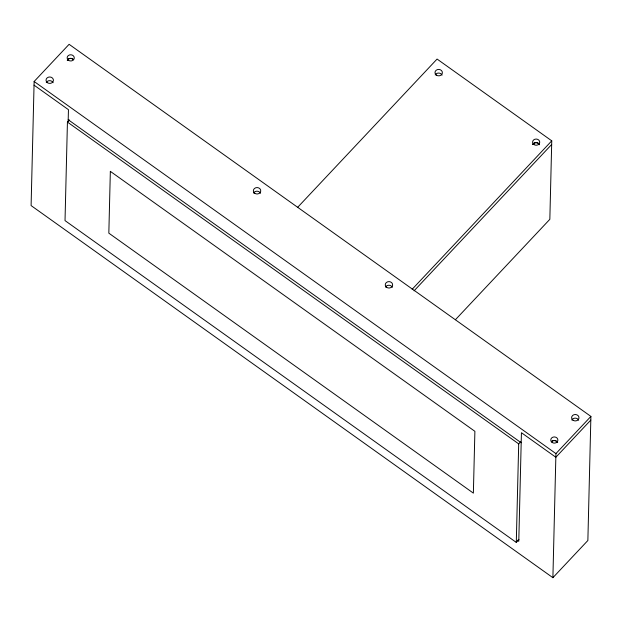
<?xml version="1.0" encoding="UTF-8"?>
<svg xmlns="http://www.w3.org/2000/svg" width="622" height="622" viewBox="0 0 622 622"><rect width="100%" height="100%" fill="white"/><g stroke="black" fill="none" stroke-linecap="round" stroke-linejoin="round"><path stroke-width="0.93" d="M34.132 81.498L31.1 205.587L552.896 577.69L587.868 540.502L590.9 416.413L69.104 44.31L34.132 81.498L555.928 453.601L552.896 577.69M69.415 119.953L67.433 122.067L65.022 220.608L516.291 542.415L518.935 539.601M68.163 121.313L68.451 109.682L34.047 85.152M516.291 542.415L518.701 443.875L520.684 441.76M297.471 207.523L437.079 59.059L551.753 140.836L549.84 219.309L455.444 319.692M412.153 289.3L551.753 140.836M414.058 290.832L551.667 144.491M555.928 453.601L590.9 416.413M590.814 420.06L555.843 457.248L521.438 432.718L518.779 541.296L517.201 540.168M68.202 119.719L521.189 442.755M67.433 122.067L518.701 443.875M539.523 144.669L539.064 143.931A3.693 3.211 1.4 0 0 532.696 144.459M53.088 82.718L52.629 81.98A3.693 3.211 1.4 0 0 46.269 82.508M385.484 287.139A3.693 3.211 1.4 0 1 388.968 285.257A3.693 3.211 1.4 0 1 392.311 287.348M551.465 441.706A3.569 3.102 1.4 0 1 557.569 442.592M571.843 420.037A3.693 3.211 1.4 0 1 575.319 418.155A3.693 3.211 1.4 0 1 578.67 420.239M253.605 193.092A3.693 3.211 1.4 0 1 257.08 191.211A3.693 3.211 1.4 0 1 260.431 193.302M67.363 60.241A3.569 3.102 1.4 0 1 73.513 59.728M435.221 74.951A3.693 3.211 1.4 0 1 436.426 73.66L437.274 73.272A3.693 3.211 1.4 0 1 442.048 75.153M532.813 144.506A3.569 3.102 1.4 0 1 536.172 142.695A3.569 3.102 1.4 0 1 539.406 144.708M551.364 441.636A3.693 3.211 1.4 0 1 552.064 441.06L552.919 440.671A3.693 3.211 1.4 0 1 557.685 442.553M67.246 60.194A3.693 3.211 1.4 0 1 73.614 59.665M110.343 171.361L108.834 233.164L473.373 493.129L474.889 431.318L110.343 171.361M552.072 442.429A3.569 3.102 1.4 0 0 557.848 440.539A3.569 3.102 1.4 0 0 553.051 437.126A3.569 3.102 1.4 0 0 552.072 442.429M386.62 287.302A3.693 3.211 1.4 0 0 392.599 285.35A3.693 3.211 1.4 0 0 387.63 281.813A3.693 3.211 1.4 0 0 386.62 287.302M572.971 420.192A3.693 3.211 1.4 0 0 578.95 418.248A3.693 3.211 1.4 0 0 573.989 414.703A3.693 3.211 1.4 0 0 572.971 420.192M47.396 82.672A3.693 3.211 1.4 0 0 53.375 80.728A3.693 3.211 1.4 0 0 48.407 77.182A3.693 3.211 1.4 0 0 47.396 82.672M68.459 60.272A3.569 3.102 1.4 0 0 74.236 58.39A3.569 3.102 1.4 0 0 69.439 54.969A3.569 3.102 1.4 0 0 68.459 60.272M254.732 193.255A3.693 3.211 1.4 0 0 260.711 191.304A3.693 3.211 1.4 0 0 255.751 187.766A3.693 3.211 1.4 0 0 254.732 193.255M436.349 75.106A3.693 3.211 1.4 0 0 442.335 73.163A3.693 3.211 1.4 0 0 437.367 69.617A3.693 3.211 1.4 0 0 436.349 75.106M533.909 144.537A3.569 3.102 1.4 0 0 539.686 142.656A3.569 3.102 1.4 0 0 534.889 139.235A3.569 3.102 1.4 0 0 533.909 144.537"/></g></svg>
